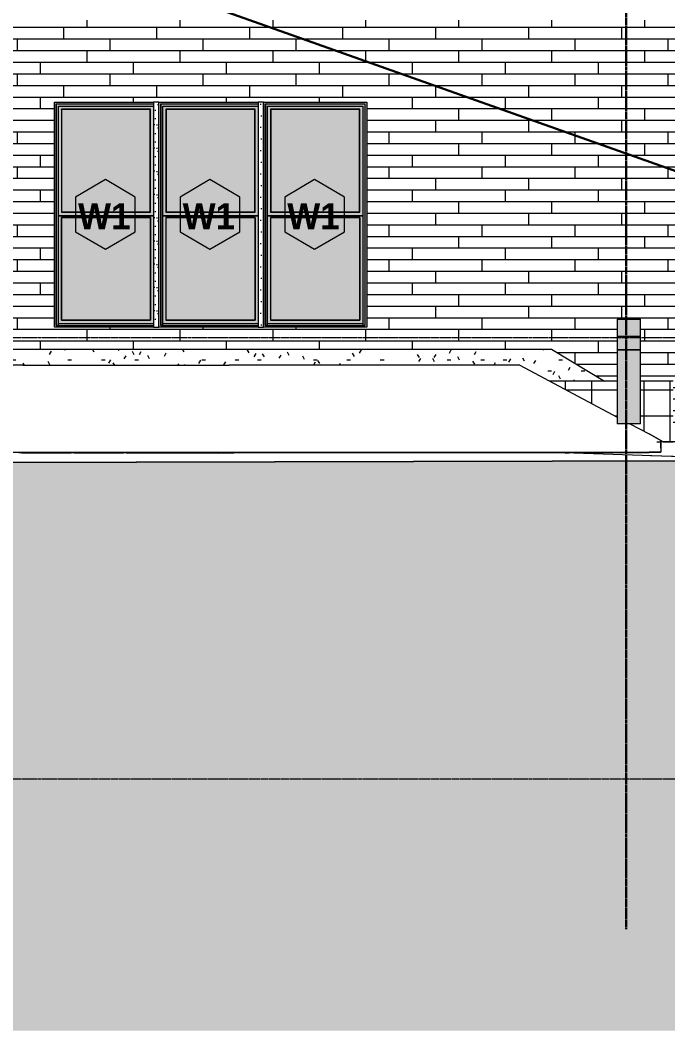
# Model space of a CAD drawing. Header units: inches. Extents: x 1822 to 8392, y -297 to 673.
# Drawn here: x 4949.2 to 5172.1, y -238.8 to 109.2 of the extents above; entities that cross this region are included whole.
import ezdxf

# ---------------------------------------------------------------- set-up
doc = ezdxf.new("R2010")
doc.units = ezdxf.units.IN
doc.header["$MEASUREMENT"] = 0
doc.linetypes.add('Grid Line 1_2_', pattern=[0.875, 0.5, -0.125, 0.125, -0.125])
doc.linetypes.add('Grid Line 1_2__2_', pattern=[0.875, 0.5, -0.125, 0.125, -0.125])
for name, color, linetype, lineweight in [('0-2', 7, 'Continuous', 9), ('0-4', 250, 'Continuous', 5), ('A-FLOR-LEVL-4', 51, 'Grid Line 1_2_', 9), ('A-GENM-3', 8, 'Continuous', 9), ('A-GENM-4', 7, 'Continuous', 9), ('A-GLAZ-1', 151, 'Continuous', 9), ('A-GLAZ-2', 57, 'Continuous', 9), ('A-GLAZ-IDEN', 152, 'Continuous', 9), ('A-WALL-2', 113, 'Continuous', 9), ('A-WALL-PATT-1', 7, 'Continuous', 9), ('A-WALL-PATT-2', 111, 'Continuous', 9), ('C-TOPO', 7, 'Continuous', 9), ('C-TOPO-1', 252, 'Continuous', 9), ('E-LITE-EQPM', 33, 'Continuous', 9), ('G-ANNO-TEXT', 231, 'Continuous', 30), ('S-FNDN-4', 32, 'Continuous', 9), ('S-GRID-1', 1, 'Grid Line 1_2__2_', 30)]:
    doc.layers.add(name, color=color, linetype=linetype, lineweight=lineweight)
doc.styles.add('Century Gothic_B', font='GOTHICB.TTF', dxfattribs={"height": 9})

# ---------------------------------------------------------------- blocks, each defined once
blk = doc.blocks.new('Parking_Stall_Multiple - BIKE PARKING-1367944-BUILDING ELEVATION - NORTH')
at = {"layer": 'A-GENM-3'}
for points in [[(-12110.19, -39.79), (-12109.19, -39.79), (-12109.19, -39.54), (-12110.19, -39.54), (-12110.19, -39.73)], [(-12091.47, -39.79), (-12091.19, -39.79), (-12091.19, -39.54), (-12092.19, -39.54), (-12092.19, -39.79)], [(-12073.19, -39.79), (-12073.19, -39.54), (-12074.19, -39.54), (-12074.19, -39.79)], [(-12056.19, -39.73), (-12056.19, -39.54), (-12066.47, -39.54), (-12066.16, -39.72), (-12058.28, -39.73)], [(-12056.19, -39.79), (-12055.19, -39.79), (-12055.19, -39.54), (-12056.19, -39.54), (-12056.19, -39.73)], [(-12038.19, -39.76), (-12038.19, -39.54), (-12055.19, -39.54), (-12055.19, -39.73), (-12043.49, -39.75)], [(-12037.19, -39.79), (-12037.19, -39.54), (-12038.19, -39.54), (-12038.19, -39.79)], [(-12020.19, -39.78), (-12020.19, -39.54), (-12037.19, -39.54), (-12037.19, -39.76)], [(-12019.19, -39.79), (-12019.19, -39.54), (-12020.19, -39.54), (-12020.19, -39.79)], [(-12004.06, -39.79), (-12002.19, -39.77), (-12002.19, -39.54), (-12019.19, -39.54), (-12019.19, -39.78), (-12010.48, -39.79)], [(-12001.19, -39.79), (-12001.19, -39.54), (-12002.19, -39.54), (-12002.19, -39.79)], [(-11987.35, -39.79), (-11984.19, -39.79), (-11984.19, -39.54), (-12001.19, -39.54), (-12001.19, -39.79), (-11987.41, -39.79)], [(-11983.19, -39.79), (-11983.19, -39.54), (-11984.19, -39.54), (-11984.19, -39.79), (-11983.83, -39.79)], [(-11967.8, -39.79), (-11966.19, -39.79), (-11966.19, -39.54), (-11983.19, -39.54), (-11983.19, -39.79), (-11967.97, -39.79)], [(-11965.19, -39.79), (-11965.19, -39.54), (-11966.19, -39.58), (-11966.19, -39.79)], [(-11948.19, -39.79), (-11948.19, -39.54), (-11965.19, -39.55), (-11965.19, -39.79), (-11964.63, -39.79)], [(-11947.19, -39.79), (-11947.19, -39.54), (-11948.19, -39.54), (-11948.19, -39.79)], [(-11930.19, -39.79), (-11930.19, -39.54), (-11947.19, -39.54), (-11947.19, -39.79), (-11943.9, -39.79)], [(-11929.19, -39.79), (-11929.19, -39.54), (-11930.19, -39.54), (-11930.19, -39.79)], [(-11912.19, -39.79), (-11912.19, -39.54), (-11929.19, -39.54), (-11929.19, -39.79), (-11925.19, -39.79)], [(-11912.19, -39.79), (-11911.19, -39.79), (-11911.19, -39.54), (-11912.19, -39.54), (-11912.19, -39.73)], [(-11894.19, -39.79), (-11894.19, -39.54), (-11911.19, -39.54), (-11911.19, -39.79)], [(-11893.19, -39.79), (-11893.19, -39.54), (-11894.19, -39.54), (-11894.19, -39.79)], [(-11885.76, -39.79), (-11876.19, -39.79), (-11876.19, -39.54), (-11893.19, -39.54), (-11893.19, -39.79)], [(-11875.19, -39.79), (-11875.19, -39.54), (-11876.19, -39.54), (-11876.19, -39.79)], [(-11868.46, -39.79), (-11858.19, -39.79), (-11858.19, -39.54), (-11875.19, -39.54), (-11875.19, -39.79), (-11868.53, -39.79)], [(-11857.19, -39.79), (-11857.19, -39.54), (-11858.19, -39.54), (-11858.19, -39.79)], [(-11857.19, -39.79), (-11840.19, -39.79), (-11840.19, -39.54), (-11857.19, -39.54), (-11857.19, -39.73)], [(-11840.19, -39.79), (-11839.19, -39.79), (-11839.19, -39.54), (-11840.19, -39.56), (-11840.19, -39.73)]]:
    blk.add_hatch(color=256, dxfattribs=at).paths.add_polyline_path(points, flags=0)
at = {"layer": 'A-GENM-4'}
for p, q in [((-12110.19, -39.54), (-12109.19, -39.54)), ((-12110.19, -39.54), (-12110.19, -39.79)), ((-12109.19, -39.79), (-12110.19, -39.79)), ((-12109.19, -39.54), (-12109.19, -39.79)), ((-12092.19, -39.54), (-12091.19, -39.54)), ((-12092.19, -39.54), (-12092.19, -39.79)), ((-12092.19, -39.54), (-12091.19, -39.54)), ((-12092.19, -39.54), (-12092.19, -39.79)), ((-12091.19, -39.79), (-12092.19, -39.79)), ((-12091.19, -39.79), (-12092.19, -39.79)), ((-12091.19, -39.79), (-12091.19, -39.54)), ((-12091.19, -39.54), (-12091.19, -39.79)), ((-12074.19, -39.54), (-12073.19, -39.54)), ((-12074.19, -39.54), (-12074.19, -39.79)), ((-12074.19, -39.54), (-12073.19, -39.54)), ((-12074.19, -39.54), (-12074.19, -39.79)), ((-12073.19, -39.79), (-12074.19, -39.79)), ((-12073.19, -39.79), (-12074.19, -39.79)), ((-12073.19, -39.79), (-12073.19, -39.54)), ((-12073.19, -39.54), (-12073.19, -39.79)), ((-12066.47, -39.54), (-12056.19, -39.54)), ((-12056.19, -39.54), (-12055.19, -39.54)), ((-12056.19, -39.54), (-12056.19, -39.79)), ((-12056.19, -39.54), (-12055.19, -39.54)), ((-12056.19, -39.54), (-12056.19, -39.79)), ((-12055.19, -39.79), (-12056.19, -39.79)), ((-12055.19, -39.79), (-12056.19, -39.79)), ((-12055.19, -39.79), (-12055.19, -39.54)), ((-12055.19, -39.54), (-12038.19, -39.54)), ((-12055.19, -39.54), (-12055.19, -39.79)), ((-12038.19, -39.54), (-12037.19, -39.54)), ((-12038.19, -39.54), (-12038.19, -39.79)), ((-12038.19, -39.54), (-12037.19, -39.54)), ((-12038.19, -39.54), (-12038.19, -39.79)), ((-12037.19, -39.79), (-12038.19, -39.79)), ((-12037.19, -39.79), (-12038.19, -39.79)), ((-12037.19, -39.79), (-12037.19, -39.54)), ((-12037.19, -39.54), (-12020.19, -39.54)), ((-12037.19, -39.54), (-12037.19, -39.79)), ((-12020.19, -39.54), (-12019.19, -39.54)), ((-12020.19, -39.54), (-12020.19, -39.79)), ((-12020.19, -39.54), (-12019.19, -39.54)), ((-12020.19, -39.54), (-12020.19, -39.79)), ((-12019.19, -39.79), (-12020.19, -39.79)), ((-12019.19, -39.79), (-12020.19, -39.79)), ((-12019.19, -39.79), (-12019.19, -39.54)), ((-12019.19, -39.54), (-12002.19, -39.54)), ((-12019.19, -39.54), (-12019.19, -39.79)), ((-12002.19, -39.79), (-12010.48, -39.79)), ((-12002.19, -39.54), (-12001.19, -39.54)), ((-12002.19, -39.54), (-12002.19, -39.79)), ((-12002.19, -39.54), (-12001.19, -39.54)), ((-12002.19, -39.54), (-12002.19, -39.79)), ((-12001.19, -39.79), (-12002.19, -39.79)), ((-12001.19, -39.79), (-12002.19, -39.79)), ((-12001.19, -39.79), (-12001.19, -39.54)), ((-12001.19, -39.54), (-11984.19, -39.54)), ((-12001.19, -39.54), (-12001.19, -39.79)), ((-11984.19, -39.79), (-12001.19, -39.79)), ((-11984.19, -39.54), (-11983.19, -39.54)), ((-11984.19, -39.54), (-11984.19, -39.79)), ((-11984.19, -39.54), (-11983.19, -39.54)), ((-11984.19, -39.54), (-11984.19, -39.79)), ((-11983.19, -39.79), (-11984.19, -39.79)), ((-11983.19, -39.79), (-11984.19, -39.79)), ((-11983.19, -39.79), (-11983.19, -39.54)), ((-11983.19, -39.54), (-11966.19, -39.54)), ((-11983.19, -39.54), (-11983.19, -39.79)), ((-11966.19, -39.79), (-11983.19, -39.79)), ((-11966.19, -39.54), (-11965.19, -39.54)), ((-11966.19, -39.54), (-11966.19, -39.79)), ((-11966.19, -39.54), (-11965.19, -39.54)), ((-11966.19, -39.54), (-11966.19, -39.79)), ((-11965.19, -39.79), (-11966.19, -39.79)), ((-11965.19, -39.79), (-11966.19, -39.79)), ((-11965.19, -39.79), (-11965.19, -39.54)), ((-11965.19, -39.54), (-11948.19, -39.54)), ((-11965.19, -39.54), (-11965.19, -39.79)), ((-11948.19, -39.79), (-11965.19, -39.79)), ((-11948.19, -39.54), (-11947.19, -39.54)), ((-11948.19, -39.54), (-11948.19, -39.79)), ((-11948.19, -39.54), (-11947.19, -39.54)), ((-11948.19, -39.54), (-11948.19, -39.79)), ((-11947.19, -39.79), (-11948.19, -39.79)), ((-11947.19, -39.79), (-11948.19, -39.79)), ((-11947.19, -39.79), (-11947.19, -39.54)), ((-11947.19, -39.54), (-11930.19, -39.54)), ((-11947.19, -39.54), (-11947.19, -39.79)), ((-11930.19, -39.79), (-11947.19, -39.79)), ((-11930.19, -39.54), (-11929.19, -39.54)), ((-11930.19, -39.54), (-11930.19, -39.79)), ((-11930.19, -39.54), (-11929.19, -39.54)), ((-11930.19, -39.54), (-11930.19, -39.79)), ((-11929.19, -39.79), (-11930.19, -39.79)), ((-11929.19, -39.79), (-11930.19, -39.79)), ((-11929.19, -39.79), (-11929.19, -39.54)), ((-11929.19, -39.54), (-11912.19, -39.54)), ((-11929.19, -39.54), (-11929.19, -39.79)), ((-11912.19, -39.79), (-11929.19, -39.79)), ((-11912.19, -39.54), (-11911.19, -39.54)), ((-11912.19, -39.54), (-11912.19, -39.79)), ((-11912.19, -39.54), (-11911.19, -39.54)), ((-11912.19, -39.54), (-11912.19, -39.79)), ((-11911.19, -39.79), (-11912.19, -39.79)), ((-11911.19, -39.79), (-11912.19, -39.79)), ((-11911.19, -39.79), (-11911.19, -39.54)), ((-11911.19, -39.54), (-11894.19, -39.54)), ((-11911.19, -39.54), (-11911.19, -39.79)), ((-11894.19, -39.79), (-11911.19, -39.79)), ((-11894.19, -39.54), (-11893.19, -39.54)), ((-11894.19, -39.54), (-11894.19, -39.79)), ((-11894.19, -39.54), (-11893.19, -39.54)), ((-11894.19, -39.54), (-11894.19, -39.79)), ((-11893.19, -39.79), (-11894.19, -39.79)), ((-11893.19, -39.79), (-11894.19, -39.79)), ((-11893.19, -39.79), (-11893.19, -39.54)), ((-11893.19, -39.54), (-11876.19, -39.54)), ((-11893.19, -39.54), (-11893.19, -39.79)), ((-11876.19, -39.79), (-11893.19, -39.79)), ((-11876.19, -39.54), (-11875.19, -39.54)), ((-11876.19, -39.54), (-11876.19, -39.79)), ((-11876.19, -39.54), (-11875.19, -39.54)), ((-11876.19, -39.54), (-11876.19, -39.79)), ((-11875.19, -39.79), (-11876.19, -39.79)), ((-11875.19, -39.79), (-11876.19, -39.79)), ((-11875.19, -39.79), (-11875.19, -39.54)), ((-11875.19, -39.54), (-11858.19, -39.54)), ((-11875.19, -39.54), (-11875.19, -39.79)), ((-11858.19, -39.79), (-11875.19, -39.79)), ((-11858.19, -39.54), (-11857.19, -39.54)), ((-11858.19, -39.54), (-11858.19, -39.79)), ((-11858.19, -39.54), (-11857.19, -39.54)), ((-11858.19, -39.54), (-11858.19, -39.79)), ((-11857.19, -39.79), (-11858.19, -39.79)), ((-11857.19, -39.79), (-11858.19, -39.79)), ((-11857.19, -39.79), (-11857.19, -39.54)), ((-11857.19, -39.54), (-11840.19, -39.54)), ((-11857.19, -39.54), (-11857.19, -39.79)), ((-11840.19, -39.79), (-11857.19, -39.79)), ((-11840.19, -39.54), (-11839.19, -39.54)), ((-11840.19, -39.54), (-11840.19, -39.79)), ((-11839.19, -39.79), (-11840.19, -39.79)), ((-11839.19, -39.79), (-11839.19, -39.54))]:
    blk.add_line(p, q, dxfattribs=at)
blk = doc.blocks.new('CTR  - Topography_rvt-2-BUILDING ELEVATION - NORTH')
at = {"layer": 'C-TOPO-1'}
h = blk.add_hatch(dxfattribs=at)
h.set_pattern_fill('FP_99', color=256, style=0, pattern_type=2)
h.set_pattern_definition([(0, (12, 0), (24, 24), [24, -24]), (0, (12, 9), (24, 24), [24, -24]), (0, (12, 18), (24, 24), [24, -24]), (90, (15, 21), (-24, 24), [24, -24]), (90, (24, 21), (-24, 24), [24, -24]), (90, (33, 21), (-24, 24), [24, -24])])
h.paths.add_polyline_path([(-12253.57, -238.77), (-9756.5, -238.77), (-9756.5, -69.69), (-9760.15, -69.46), (-9785.57, -65.38), (-9798.25, -64.48), (-9834.38, -64.55), (-9860.6, -67.11), (-9880.87, -65.67), (-9891.19, -66.67), (-9923.97, -67.17), (-9926.94, -66.99), (-9938.91, -67.2), (-10022.96, -67.2), (-10022.96, -67.2), (-10059.84, -65.06), (-10175.41, -51.94), (-10208.96, -48.36), (-10255.47, -47.07), (-10324, -45.4), (-10395.58, -44.97), (-10458.25, -43.02), (-10487.59, -45), (-10517.78, -43.09), (-10605.75, -40.67), (-10623.98, -41.24), (-10647.52, -40.71), (-10757.58, -39.2), (-10787.59, -39), (-11069.97, -36), (-11215.44, -35.97), (-11243.23, -35.93), (-11294.3, -35.97), (-11333.73, -36), (-11435.19, -36), (-11491.46, -39.73), (-11540.74, -43), (-11543.19, -43.2), (-11548.59, -43.17), (-11550.6, -43.15), (-11769.04, -43.2), (-11797.04, -42.43), (-11826.62, -42.45), (-12091.47, -43.16), (-12117.93, -43.63), (-12122.35, -43.61), (-12201.21, -41.72), (-12202.58, -41.62), (-12213.22, -40.52), (-12244.55, -40.69), (-12268.27, -41.25), (-12280.07, -42.07), (-12280.07, -238.77), (-12268.27, -238.77)], flags=0)
at = {"layer": 'C-TOPO'}
for p, q in [((-12054.82, -9.6), (-12073.83, -9.6)), ((-12054.82, -9.6), (-11983.83, -9.6)), ((-11943.9, -9.6), (-11983.83, -9.6)), ((-11883.79, -9.6), (-11943.9, -9.6)), ((-11883.79, -9.6), (-11850.19, -27.4)), ((-11845.82, -29.72), (-11839.17, -33.24)), ((-11839.17, -33.24), (-11835.24, -35.54)), ((-11839.17, -33.24), (-11835.24, -35.54)), ((-11835.24, -35.54), (-11839.17, -33.24)), ((-11836.59, -36), (-11836.48, -36)), ((-11836.59, -36), (-11835.24, -36)), ((-11835.24, -36), (-11835.24, -35.54)), ((-11835.24, -36), (-11835.24, -35.54)), ((-11835.24, -35.54), (-11834.44, -36)), ((-11835.24, -35.54), (-11834.44, -36)), ((-11834.44, -36), (-11835.24, -35.54)), ((-11835.24, -36), (-11835.24, -38.11)), ((-11835.24, -38.11), (-11835.24, -36)), ((-11798.26, -36), (-11835.24, -36)), ((-11835.24, -38.11), (-11835.24, -39.51)), ((-11835.24, -38.11), (-11835.24, -39.51)), ((-12055.19, -39.73), (-12038.19, -39.76)), ((-12037.19, -39.76), (-12020.19, -39.78)), ((-12019.19, -39.78), (-11987.35, -39.82)), ((-11987.35, -39.82), (-11982.18, -39.79)), ((-11982.18, -39.79), (-11987.35, -39.82)), ((-11765.19, -43.2), (-11868.46, -39.79)), ((-11868.11, -39.8), (-11866.81, -39.79)), ((-11866.81, -39.79), (-11868.11, -39.8)), ((-11839.19, -39.55), (-11835.24, -39.51)), ((-11835.24, -39.51), (-11839.19, -39.55)), ((-11830.99, -41.03), (-11838.77, -40.77)), ((-11818.96, -42.43), (-12091.47, -43.16)), ((-12091.47, -43.16), (-11818.96, -42.43))]:
    blk.add_line(p, q, dxfattribs=at)
at = {"layer": '0-2'}
blk.add_blockref('Parking_Stall_Multiple - BIKE PARKING-1367944-BUILDING ELEVATION - NORTH', (0, 0), dxfattribs=at)
blk = doc.blocks.new('CTR - 1st Phase - Structure_rvt-2-BUILDING ELEVATION - NORTH')
at = {"layer": 'A-WALL-PATT-1'}
h = blk.add_hatch(dxfattribs=at)
h.set_pattern_fill('FP_123', color=256, style=0, pattern_type=2)
h.set_pattern_definition([(0, (12, 0), (15.36, 3.84), [1.267, -10.253, 1.267, -10.253, -61.44]), (0, (12, 0), (15.36, 3.84), [-23.04, 1.267, -21.773, 1.267, -10.253, -26.88]), (0, (12, 0), (15.36, 3.84), [-57.6, 1.267, -6.413, 1.267, -17.933]), (120, (17.76, 1.92), (-11.0055376, 11.3821502), [1.267, -10.253, 1.267, -10.253, -61.44]), (120, (17.76, 1.92), (-11.0055376, 11.3821502), [-23.04, 1.267, -21.773, 1.267, -10.253, -26.88]), (120, (17.76, 1.92), (-11.0055376, 11.3821502), [-57.6, 1.267, -6.413, 1.267, -17.933]), (240, (19.68, 9.6), (-4.3544624, -15.2221502), [1.267, -10.253, 1.267, -10.253, -61.44]), (240, (19.68, 9.6), (-4.3544624, -15.2221502), [-23.04, 1.267, -21.773, 1.267, -10.253, -26.88]), (240, (19.68, 9.6), (-4.3544624, -15.2221502), [-57.6, 1.267, -6.413, 1.267, -17.933])])
h.paths.add_polyline_path([(-11866.05, -15), (-11854.55, -15), (-11872.85, -4), (-12077.19, -4), (-12077.19, -10.22), (-12073.83, -9.6), (-11883.79, -9.6), (-11873.6, -15), (-11872.85, -15)], flags=0)
at = {"layer": 'S-GRID-1'}
blk.add_line((-11847.19, -203.76), (-11847.19, 451.86), dxfattribs=at)
blk = doc.blocks.new('Window-Double_Hung-Marvin-Essential - ESDH3066 - 1st Floor-V132-BUILDING ELEVATION - NORTH')
at = {"layer": 'A-GLAZ-1'}
h = blk.add_hatch(color=256, dxfattribs=at)
h.paths.add_polyline_path([(-10472.55, 3.5), (-10437.64, 3.5), (-10437.64, 81), (-10473.14, 81), (-10473.14, 3.5)], flags=0)
h.paths.add_polyline_path([(-10472.55, 4.09), (-10472.51, 80.41), (-10438.23, 80.41), (-10438.23, 4.09), (-10472.47, 4.09)], flags=0)
for points in [[(-10472.55, 4.09), (-10472.47, 4.17), (-10472.47, 80.33), (-10472.55, 80.41), (-10472.55, 4.17)], [(-10472.47, 80.33), (-10438.26, 80.37), (-10438.26, 80.41), (-10472.51, 80.37)], [(-10472.47, 4.17), (-10471.76, 4.17), (-10471.76, 79.63), (-10439.01, 79.63), (-10439.01, 4.17), (-10438.31, 4.17), (-10438.31, 80.33), (-10472.47, 80.33), (-10472.47, 4.17)], [(-10438.23, 4.09), (-10438.23, 80.41), (-10438.31, 80.33), (-10438.31, 4.17)], [(-10440.11, 78.53), (-10440.11, 78.59), (-10470.73, 78.59), (-10470.67, 78.53), (-10466.25, 78.53)], [(-10470.73, 43.16), (-10470.67, 43.22), (-10470.67, 78.53), (-10470.73, 78.53), (-10470.73, 43.22)], [(-10440.11, 43.22), (-10440.11, 78.53), (-10470.67, 78.53), (-10470.67, 43.22), (-10466.25, 43.22)], [(-10440.05, 43.16), (-10440.05, 78.59), (-10440.11, 78.53), (-10440.11, 43.22)], [(-10439.61, 41.81), (-10439.01, 41.81), (-10439.01, 41.94), (-10471.76, 41.94), (-10471.76, 41.81), (-10440.05, 41.81)], [(-10440.05, 43.16), (-10440.11, 43.22), (-10470.67, 43.22), (-10470.67, 43.16), (-10440.11, 43.16)], [(-10470.67, 41.28), (-10440.11, 41.28), (-10440.11, 41.34), (-10470.73, 41.34)], [(-10470.73, 5.91), (-10470.67, 5.97), (-10470.67, 41.28), (-10470.73, 41.28), (-10470.73, 5.97)], [(-10446.54, 5.97), (-10440.11, 5.97), (-10440.11, 41.28), (-10470.67, 41.28), (-10470.67, 5.97), (-10466.25, 5.97)], [(-10440.05, 5.91), (-10440.05, 41.34), (-10440.11, 41.28), (-10440.11, 5.97)], [(-10438.67, 4.09), (-10438.23, 4.09), (-10438.31, 4.17), (-10439.01, 4.19), (-10439.01, 4.66), (-10471.76, 4.66), (-10471.76, 4.17), (-10472.47, 4.17), (-10472.55, 4.09), (-10439.01, 4.09)], [(-10472.55, 4.09), (-10472.55, 4.09), (-10472.55, 4.17)], [(-10446.54, 5.91), (-10440.05, 5.91), (-10440.11, 5.97), (-10470.67, 5.97), (-10470.67, 5.91), (-10466.25, 5.91)]]:
    blk.add_hatch(color=256, dxfattribs=at).paths.add_polyline_path(points, flags=0)
h = blk.add_hatch(color=256, dxfattribs=at)
h.paths.add_polyline_path([(-10439.45, 41.94), (-10439.01, 41.94), (-10439.01, 79.63), (-10471.76, 79.63), (-10471.76, 41.94), (-10439.61, 41.94)], flags=0)
h.paths.add_polyline_path([(-10470.73, 43.16), (-10470.73, 78.59), (-10440.05, 78.59), (-10440.05, 43.16), (-10466.25, 43.16)], flags=0)
h = blk.add_hatch(color=256, dxfattribs=at)
h.paths.add_polyline_path([(-10471.76, 4.69), (-10439.01, 4.69), (-10439.01, 41.81), (-10471.76, 41.81), (-10471.76, 4.87)], flags=0)
h.paths.add_polyline_path([(-10470.73, 5.91), (-10470.73, 41.34), (-10440.05, 41.34), (-10440.05, 5.91), (-10466.25, 5.91)], flags=0)
at = {"layer": 'A-GLAZ-2'}
h = blk.add_hatch(dxfattribs=at)
h.set_pattern_fill('FP_102', color=256, style=0, pattern_type=2)
h.set_pattern_definition([(0, (-10437.069, -14.84), (0, 8), [0.33, -7.67]), (0, (-10434.509, -14.68), (0, 8), [0.33, -7.67]), (0, (-10435.949, -12.92), (0, 8), [0.33, -7.67]), (0, (-10434.189, -11.64), (0, 8), [0.33, -7.67]), (0, (-10436.269, -11.16), (0, 8), [0.33, -7.67]), (0, (-10435.629, -9.24), (0, 8), [0.33, -7.67]), (0, (-10436.749, -7.8), (0, 8), [0.33, -7.67]), (0, (-10434.189, -7.96), (0, 8), [0.33, -7.67]), (0, (-10432.269, -7.64), (0, 8), [0.33, -7.67]), (0, (-10431.309, -9.56), (0, 8), [0.33, -7.67]), (0, (-10429.709, -9.72), (0, 8), [0.33, -7.67]), (0, (-10429.709, -12.6), (0, 8), [0.33, -7.67]), (0, (-10431.149, -13.56), (0, 8), [0.33, -7.67]), (0, (-10433.389, -13.08), (0, 8), [0.33, -7.67]), (0, (-10431.949, -11.64), (0, 8), [0.33, -7.67]), (0, (-10433.389, -10.2), (0, 8), [0.33, -7.67]), (0, (-10430.029, -14.68), (0, 8), [0.33, -7.67])])
h.paths.add_polyline_path([(-10473.64, 3.5), (-10473.14, 3.5), (-10473.14, 81), (-10475.01, 81), (-10475.01, 3.5)], flags=0)
at = {"layer": 'A-GLAZ-1'}
for p, q in [((-10473.14, 81), (-10475.01, 81)), ((-10475.01, 81), (-10475.01, 3.5)), ((-10473.14, 3.5), (-10473.14, 81)), ((-10472.55, 80.41), (-10438.23, 80.41)), ((-10472.55, 80.41), (-10472.47, 80.33)), ((-10472.55, 4.09), (-10472.55, 80.41)), ((-10438.31, 80.33), (-10472.47, 80.33)), ((-10472.47, 80.33), (-10472.47, 4.17)), ((-10438.23, 80.41), (-10438.31, 80.33)), ((-10438.31, 80.33), (-10438.31, 4.17)), ((-10438.23, 80.41), (-10438.23, 4.09)), ((-10471.76, 79.63), (-10439.01, 79.63)), ((-10471.76, 4.17), (-10471.76, 79.63)), ((-10470.67, 78.53), (-10470.73, 78.59)), ((-10470.73, 78.59), (-10470.73, 43.16)), ((-10440.05, 78.59), (-10470.73, 78.59)), ((-10470.67, 78.53), (-10470.67, 43.22)), ((-10440.11, 78.53), (-10470.67, 78.53)), ((-10440.11, 78.53), (-10440.05, 78.59)), ((-10440.11, 43.22), (-10440.11, 78.53)), ((-10440.05, 43.16), (-10440.05, 78.59)), ((-10439.01, 79.63), (-10439.01, 4.17)), ((-10439.01, 41.94), (-10471.76, 41.94)), ((-10439.01, 41.81), (-10471.76, 41.81)), ((-10470.67, 43.22), (-10470.73, 43.16)), ((-10470.73, 43.16), (-10440.05, 43.16)), ((-10470.67, 43.22), (-10440.11, 43.22)), ((-10440.05, 43.16), (-10440.11, 43.22)), ((-10440.05, 41.34), (-10470.73, 41.34)), ((-10470.73, 41.34), (-10470.67, 41.28)), ((-10470.73, 41.34), (-10470.73, 5.91)), ((-10470.67, 41.28), (-10440.11, 41.28)), ((-10470.67, 5.97), (-10470.67, 41.28)), ((-10440.11, 41.28), (-10440.05, 41.34)), ((-10440.11, 41.28), (-10440.11, 5.97)), ((-10440.05, 41.34), (-10440.05, 5.91)), ((-10475.01, 3.5), (-10473.14, 3.5)), ((-10472.47, 4.17), (-10472.55, 4.09)), ((-10472.55, 4.09), (-10438.23, 4.09)), ((-10471.76, 4.17), (-10472.47, 4.17)), ((-10439.01, 4.69), (-10471.76, 4.69)), ((-10439.01, 4.66), (-10471.76, 4.66)), ((-10470.73, 5.91), (-10470.67, 5.97)), ((-10470.73, 5.91), (-10440.05, 5.91)), ((-10440.11, 5.97), (-10470.67, 5.97)), ((-10440.05, 5.91), (-10440.11, 5.97)), ((-10438.31, 4.17), (-10439.01, 4.17)), ((-10438.23, 4.09), (-10438.31, 4.17))]:
    blk.add_line(p, q, dxfattribs=at)
blk = doc.blocks.new('Window-Double_Hung-Marvin-Essential - ESDH3066 - 1st Floor-V133-BUILDING ELEVATION - NORTH')
at = {"layer": 'A-GLAZ-1'}
for points in [[(-10662.15, 3.5), (-10628.61, 3.5), (-10628.61, 4.09), (-10662.15, 4.09), (-10662.11, 80.41), (-10628.61, 80.43), (-10628.61, 81), (-10662.74, 81), (-10662.74, 3.5)], [(-10662.15, 4.09), (-10662.07, 4.17), (-10662.07, 80.33), (-10662.15, 80.41), (-10662.15, 4.17)], [(-10643.69, 80.33), (-10628.61, 80.33), (-10628.61, 80.41), (-10662.11, 80.38), (-10662.07, 80.33), (-10660.33, 80.33)], [(-10661.71, 4.17), (-10661.36, 4.17), (-10661.36, 79.63), (-10628.61, 79.63), (-10628.61, 80.33), (-10662.07, 80.33), (-10662.07, 4.17)], [(-10660.27, 78.53), (-10629.71, 78.53), (-10629.71, 78.59), (-10660.33, 78.59)], [(-10660.33, 43.16), (-10660.27, 43.22), (-10660.27, 78.53), (-10660.33, 78.53), (-10660.33, 43.22)], [(-10629.71, 43.22), (-10629.71, 78.53), (-10660.27, 78.53), (-10660.27, 43.22), (-10633.83, 43.22)], [(-10629.65, 43.16), (-10629.65, 78.59), (-10629.71, 78.53), (-10629.71, 43.22)], [(-10628.9, 41.81), (-10628.61, 41.81), (-10628.61, 41.94), (-10661.36, 41.94), (-10661.36, 41.81), (-10629.05, 41.81)], [(-10643.69, 43.16), (-10629.65, 43.16), (-10629.71, 43.22), (-10660.27, 43.22), (-10660.27, 43.16)], [(-10660.27, 41.28), (-10629.71, 41.28), (-10629.71, 41.34), (-10660.33, 41.34)], [(-10660.33, 5.91), (-10660.27, 5.97), (-10660.27, 41.28), (-10660.33, 41.28), (-10660.33, 5.97)], [(-10658.48, 5.97), (-10629.71, 5.97), (-10629.71, 41.28), (-10660.27, 41.28), (-10660.27, 5.97)], [(-10629.65, 5.91), (-10629.65, 41.34), (-10629.71, 41.28), (-10629.71, 5.97)], [(-10643.69, 4.09), (-10628.61, 4.09), (-10628.61, 4.66), (-10661.36, 4.66), (-10661.36, 4.17), (-10662.07, 4.17), (-10662.15, 4.09), (-10653.55, 4.09)], [(-10662.15, 4.09), (-10662.15, 4.09), (-10662.15, 4.17)], [(-10629.65, 5.91), (-10629.71, 5.97), (-10660.27, 5.97), (-10660.27, 5.91), (-10629.71, 5.91)]]:
    blk.add_hatch(color=256, dxfattribs=at).paths.add_polyline_path(points, flags=0)
h = blk.add_hatch(color=256, dxfattribs=at)
h.paths.add_polyline_path([(-10629.05, 41.94), (-10628.61, 41.94), (-10628.61, 79.63), (-10661.36, 79.63), (-10661.36, 41.94), (-10629.21, 41.94)], flags=0)
h.paths.add_polyline_path([(-10633.83, 43.16), (-10660.33, 43.16), (-10660.33, 78.59), (-10629.65, 78.59), (-10629.65, 43.16)], flags=0)
h = blk.add_hatch(color=256, dxfattribs=at)
h.paths.add_polyline_path([(-10661.36, 4.69), (-10628.61, 4.69), (-10628.61, 41.81), (-10661.36, 41.78), (-10661.36, 4.87)], flags=0)
h.paths.add_polyline_path([(-10653.55, 5.91), (-10660.33, 5.91), (-10660.33, 41.34), (-10629.65, 41.34), (-10629.65, 5.91), (-10643.69, 5.91)], flags=0)
for p, q in [((-10662.15, 80.41), (-10628.61, 80.41)), ((-10662.15, 80.41), (-10662.07, 80.33)), ((-10662.15, 4.09), (-10662.15, 80.41)), ((-10628.61, 80.33), (-10662.07, 80.33)), ((-10662.07, 80.33), (-10662.07, 4.17)), ((-10661.36, 79.63), (-10628.61, 79.63)), ((-10661.36, 4.17), (-10661.36, 79.63)), ((-10660.27, 78.53), (-10660.33, 78.59)), ((-10660.33, 78.59), (-10660.33, 43.16)), ((-10629.65, 78.59), (-10660.33, 78.59)), ((-10660.27, 78.53), (-10660.27, 43.22)), ((-10629.71, 78.53), (-10660.27, 78.53)), ((-10629.71, 78.53), (-10629.65, 78.59)), ((-10629.71, 43.22), (-10629.71, 78.53)), ((-10629.65, 43.16), (-10629.65, 78.59)), ((-10628.61, 41.94), (-10661.36, 41.94)), ((-10628.61, 41.81), (-10661.36, 41.81)), ((-10660.27, 43.22), (-10660.33, 43.16)), ((-10660.33, 43.16), (-10629.65, 43.16)), ((-10660.27, 43.22), (-10629.71, 43.22)), ((-10629.65, 43.16), (-10629.71, 43.22)), ((-10629.65, 41.34), (-10660.33, 41.34)), ((-10660.33, 41.34), (-10660.27, 41.28)), ((-10660.33, 41.34), (-10660.33, 5.91)), ((-10660.27, 41.28), (-10629.71, 41.28)), ((-10660.27, 5.97), (-10660.27, 41.28)), ((-10629.71, 41.28), (-10629.65, 41.34)), ((-10629.71, 41.28), (-10629.71, 5.97)), ((-10629.65, 41.34), (-10629.65, 5.91)), ((-10662.07, 4.17), (-10662.15, 4.09)), ((-10662.15, 4.09), (-10628.61, 4.09)), ((-10661.36, 4.17), (-10662.07, 4.17)), ((-10628.61, 4.69), (-10661.36, 4.69)), ((-10628.61, 4.66), (-10661.36, 4.66)), ((-10660.33, 5.91), (-10660.27, 5.97)), ((-10660.33, 5.91), (-10629.65, 5.91)), ((-10629.71, 5.97), (-10660.27, 5.97)), ((-10629.65, 5.91), (-10629.71, 5.97))]:
    blk.add_line(p, q, dxfattribs=at)
blk = doc.blocks.new('Window-Double_Hung-Marvin-Essential - ESDH3066 - 1st Floor-V135-BUILDING ELEVATION - NORTH')
at = {"layer": 'A-GLAZ-1'}
for points in [[(-11974.41, 3.5), (-11973.81, 3.5), (-11973.81, 4.09), (-12007.35, 4.09), (-12007.31, 80.41), (-11973.81, 80.43), (-11973.81, 81), (-12007.94, 81), (-12007.94, 3.5), (-11974.48, 3.5)], [(-12007.35, 4.09), (-12007.27, 4.17), (-12007.27, 80.33), (-12007.35, 80.41), (-12007.35, 4.17)], [(-12007.27, 80.33), (-11973.81, 80.33), (-11973.81, 80.41), (-12007.31, 80.38)], [(-12007.27, 4.17), (-12006.56, 4.17), (-12006.56, 79.63), (-11973.81, 79.63), (-11973.81, 80.33), (-12007.27, 80.33), (-12007.27, 4.17)], [(-12005.47, 78.53), (-11974.91, 78.53), (-11974.91, 78.59), (-12005.53, 78.59)], [(-12005.53, 43.16), (-12005.47, 43.22), (-12005.47, 78.53), (-12005.53, 78.53), (-12005.53, 43.22)], [(-12005.47, 43.22), (-11974.91, 43.22), (-11974.91, 78.53), (-12005.47, 78.53), (-12005.47, 48.4)], [(-11974.85, 43.16), (-11974.85, 78.59), (-11974.91, 78.53), (-11974.91, 43.22)], [(-12004.06, 41.81), (-11973.81, 41.81), (-11973.81, 41.94), (-12006.56, 41.94), (-12006.56, 41.81), (-12005.53, 41.81)], [(-12004.06, 43.16), (-11974.85, 43.16), (-11974.91, 43.22), (-12005.47, 43.22), (-12005.47, 43.16)], [(-11984.34, 41.28), (-11974.91, 41.28), (-11974.91, 41.34), (-12005.53, 41.34), (-12005.47, 41.28), (-12004.06, 41.28)], [(-12005.53, 5.91), (-12005.47, 5.97), (-12005.47, 41.28), (-12005.53, 41.28), (-12005.53, 5.97)], [(-12004.06, 5.97), (-11974.91, 5.97), (-11974.91, 41.28), (-12005.47, 41.28), (-12005.47, 5.97)], [(-11974.85, 5.91), (-11974.85, 41.34), (-11974.91, 41.28), (-11974.91, 5.97)], [(-12001.49, 4.09), (-11973.81, 4.09), (-11973.81, 4.66), (-12006.56, 4.66), (-12006.56, 4.17), (-12007.27, 4.17), (-12007.35, 4.09), (-12004.06, 4.09)], [(-12007.35, 4.09), (-12007.35, 4.09), (-12007.35, 4.17)], [(-11974.85, 5.91), (-11974.91, 5.97), (-12005.47, 5.97), (-12005.47, 5.91), (-11974.91, 5.91)]]:
    blk.add_hatch(color=256, dxfattribs=at).paths.add_polyline_path(points, flags=0)
h = blk.add_hatch(color=256, dxfattribs=at)
h.paths.add_polyline_path([(-12004.06, 41.94), (-11973.81, 41.94), (-11973.81, 79.63), (-12006.56, 79.63), (-12006.56, 41.94), (-12005.53, 41.94)], flags=0)
h.paths.add_polyline_path([(-11974.85, 43.16), (-12005.53, 43.16), (-12005.53, 78.59), (-11974.85, 78.59), (-11974.85, 48.4)], flags=0)
h = blk.add_hatch(color=256, dxfattribs=at)
h.paths.add_polyline_path([(-12006.56, 4.69), (-11973.81, 4.69), (-11973.81, 41.81), (-12006.56, 41.81), (-12006.56, 4.87)], flags=0)
h.paths.add_polyline_path([(-11984.34, 5.91), (-12005.53, 5.91), (-12005.53, 41.34), (-11974.85, 41.34), (-11974.85, 5.91)], flags=0)
at = {"layer": 'A-GLAZ-2'}
h = blk.add_hatch(dxfattribs=at)
h.set_pattern_fill('FP_103', color=256, style=0, pattern_type=2)
h.set_pattern_definition([(0, (-11971.869, -14.84), (0, 8), [0.33, -7.67]), (0, (-11969.309, -14.68), (0, 8), [0.33, -7.67]), (0, (-11970.749, -12.92), (0, 8), [0.33, -7.67]), (0, (-11968.989, -11.64), (0, 8), [0.33, -7.67]), (0, (-11971.069, -11.16), (0, 8), [0.33, -7.67]), (0, (-11970.429, -9.24), (0, 8), [0.33, -7.67]), (0, (-11971.549, -7.8), (0, 8), [0.33, -7.67]), (0, (-11968.989, -7.96), (0, 8), [0.33, -7.67]), (0, (-11967.069, -7.64), (0, 8), [0.33, -7.67]), (0, (-11966.109, -9.56), (0, 8), [0.33, -7.67]), (0, (-11964.509, -9.72), (0, 8), [0.33, -7.67]), (0, (-11964.509, -12.6), (0, 8), [0.33, -7.67]), (0, (-11965.949, -13.56), (0, 8), [0.33, -7.67]), (0, (-11968.189, -13.08), (0, 8), [0.33, -7.67]), (0, (-11966.749, -11.64), (0, 8), [0.33, -7.67]), (0, (-11968.189, -10.2), (0, 8), [0.33, -7.67]), (0, (-11964.829, -14.68), (0, 8), [0.33, -7.67])])
h.paths.add_polyline_path([(-12007.94, 3.5), (-12007.94, 81), (-12009.81, 81), (-12009.81, 3.5), (-12008.44, 3.5)], flags=0)
at = {"layer": 'A-GLAZ-1'}
for p, q in [((-12007.94, 81), (-12009.81, 81)), ((-12009.81, 81), (-12009.81, 3.5)), ((-12007.94, 3.5), (-12007.94, 81)), ((-12007.35, 80.41), (-11973.81, 80.41)), ((-12007.35, 80.41), (-12007.27, 80.33)), ((-12007.35, 4.09), (-12007.35, 80.41)), ((-11973.81, 80.33), (-12007.27, 80.33)), ((-12007.27, 80.33), (-12007.27, 4.17)), ((-12006.56, 79.63), (-11973.81, 79.63)), ((-12006.56, 4.17), (-12006.56, 79.63)), ((-12005.47, 78.53), (-12005.53, 78.59)), ((-12005.53, 78.59), (-12005.53, 43.16)), ((-11974.85, 78.59), (-12005.53, 78.59)), ((-12005.47, 78.53), (-12005.47, 43.22)), ((-11974.91, 78.53), (-12005.47, 78.53)), ((-11974.91, 78.53), (-11974.85, 78.59)), ((-11974.91, 43.22), (-11974.91, 78.53)), ((-11974.85, 43.16), (-11974.85, 78.59)), ((-11973.81, 41.94), (-12006.56, 41.94)), ((-11973.81, 41.81), (-12006.56, 41.81)), ((-12005.47, 43.22), (-12005.53, 43.16)), ((-12005.53, 43.16), (-11974.85, 43.16)), ((-12005.47, 43.22), (-11974.91, 43.22)), ((-11974.85, 43.16), (-11974.91, 43.22)), ((-11974.85, 41.34), (-12005.53, 41.34)), ((-12005.53, 41.34), (-12005.47, 41.28)), ((-12005.53, 41.34), (-12005.53, 5.91)), ((-12005.47, 41.28), (-11974.91, 41.28)), ((-12005.47, 5.97), (-12005.47, 41.28)), ((-11974.91, 41.28), (-11974.85, 41.34)), ((-11974.91, 41.28), (-11974.91, 5.97)), ((-11974.85, 41.34), (-11974.85, 5.91)), ((-12009.81, 3.5), (-12007.94, 3.5)), ((-12007.27, 4.17), (-12007.35, 4.09)), ((-12007.35, 4.09), (-11973.81, 4.09)), ((-12006.56, 4.17), (-12007.27, 4.17)), ((-11973.81, 4.69), (-12006.56, 4.69)), ((-11973.81, 4.66), (-12006.56, 4.66)), ((-12005.53, 5.91), (-12005.47, 5.97)), ((-12005.53, 5.91), (-11974.85, 5.91)), ((-11974.91, 5.97), (-12005.47, 5.97)), ((-11974.85, 5.91), (-11974.91, 5.97))]:
    blk.add_line(p, q, dxfattribs=at)
blk = doc.blocks.new('Pathway_Cooper_McGraw-Edison _BSC-BRC_Round - Pathway_Cooper_McGraw-Edison _BSC-BRC_Round-V139-BUILDING ELEVATION - NORTH')
at = {"layer": 'E-LITE-EQPM'}
for points in [[(-12259.26, 0.28), (-12259.08, 0.28), (-12259.08, 6.28), (-12263.08, 6.28), (-12263.08, 0.28), (-12260.11, 0.28)], [(-12258.04, 0.28), (-12255.08, 0.28), (-12255.08, 6.28), (-12259.08, 6.28), (-12259.08, 0.28)], [(-12259.08, -4.22), (-12259.08, 0.28), (-12263.08, 0.28), (-12263.08, -4.22), (-12259.39, -4.22)], [(-12255.08, -4.22), (-12255.08, 0.28), (-12259.08, 0.28), (-12259.08, -4.22), (-12255.21, -4.22)], [(-12263.08, -29.72), (-12259.08, -29.72), (-12259.08, -4.22), (-12263.08, -4.22), (-12263.08, -23.39)], [(-12255.08, -29.72), (-12255.08, -4.22), (-12259.08, -4.22), (-12259.08, -29.72), (-12255.21, -29.72)]]:
    blk.add_hatch(color=256, dxfattribs=at).paths.add_polyline_path(points, flags=0)
for p, q in [((-12263.08, 6.28), (-12263.08, 0.28)), ((-12263.08, 6.28), (-12259.08, 6.28)), ((-12259.08, 6.28), (-12255.08, 6.28)), ((-12255.08, 0.28), (-12255.08, 6.28)), ((-12259.08, 0.28), (-12263.08, 0.28)), ((-12263.08, 0.28), (-12263.08, -4.22)), ((-12263.08, 0.28), (-12259.08, 0.28)), ((-12255.08, 0.28), (-12259.08, 0.28)), ((-12259.08, 0.28), (-12255.08, 0.28)), ((-12255.08, -4.22), (-12255.08, 0.28)), ((-12259.08, -4.22), (-12263.08, -4.22)), ((-12263.08, -4.22), (-12263.08, -29.72)), ((-12263.08, -4.22), (-12259.08, -4.22)), ((-12255.08, -4.22), (-12259.08, -4.22)), ((-12259.08, -4.22), (-12255.08, -4.22)), ((-12255.08, -29.72), (-12255.08, -4.22)), ((-12259.08, -29.72), (-12263.08, -29.72)), ((-12255.08, -29.72), (-12259.08, -29.72))]:
    blk.add_line(p, q, dxfattribs=at)
blk = doc.blocks.new('Window Tag - ONE-2920521-BUILDING ELEVATION - NORTH')
at = {"layer": 'A-GLAZ-IDEN'}
for p, q in [((-11375.1, 321.87), (-11385.38, 315.82)), ((-11364.83, 315.82), (-11375.1, 321.87)), ((-11385.38, 315.82), (-11385.38, 303.93)), ((-11364.83, 303.88), (-11364.83, 315.82)), ((-11385.38, 303.93), (-11375.1, 297.87)), ((-11375.1, 297.87), (-11364.83, 303.88))]:
    blk.add_line(p, q, dxfattribs=at)

msp = doc.modelspace()

# ---------------------------------------------------------------- hatches: boundary and pattern name
at = {"layer": 'A-WALL-PATT-2'}
h = msp.add_hatch(dxfattribs=at)
h.set_pattern_fill('FP_100', color=256, style=0, pattern_type=2)
h.set_pattern_definition([(0, (4916.1896, -29.2), (0, 4), []), (90, (4916.19, -29.2), (-8, 8), [4, -28]), (90, (4932.19, -25.2), (-8, 8), [4, -28])])
h.paths.add_polyline_path([(5217.69185, -30), (5245.08923, -30), (5245.08923, 60), (5437.08923, 60), (5437.08923, -30), (5451.66423, -30), (5451.66423, 109.25), (4914.93923, 109.25), (4914.93923, 42), (4919.18923, 42), (4919.18923, 41.75), (4919.93923, 41.75), (4919.93923, 36.25), (4919.18923, 36.25), (4919.18923, 35.75), (4919.93923, 35.75), (4919.93923, 30.25), (4919.18923, 30.25), (4919.18923, 29.75), (4919.93923, 29.75), (4919.93923, 24.25), (4919.18923, 24.25), (4919.18923, 23.75), (4919.93923, 23.75), (4919.93923, 18.25), (4919.18923, 18.25), (4919.18923, 17.75), (4919.93923, 17.75), (4919.93923, 12.25), (4919.18923, 12.25), (4919.18923, 11.75), (4919.93923, 11.75), (4919.93923, 6.25), (4919.18923, 6.25), (4919.18923, 5.75), (4919.93923, 5.75), (4919.93923, 0.25), (4919.18923, 0.25), (4919.18923, -0.25), (4919.93923, -0.25), (4919.93923, -4), (5132.02633, -4), (5150.3334, -15), (5154.68923, -15), (5154.68923, 6.28072), (5162.68923, 6.28072), (5162.68923, -15), (5173.88923, -15), (5173.88923, -30), (5177.08923, -30), (5177.08923, 52), (5217.08923, 52), (5217.08923, -30), (5217.68923, -30)], flags=0)
h.paths.add_polyline_path([(5032.43923, 3.5), (4960.93923, 3.5), (4960.93923, 81), (5068.43923, 81), (5068.43923, 3.5), (5032.93923, 3.5)], flags=0)
h.paths.add_polyline_path([(5228.36247, 49.70215), (5227.98089, 49.71495), (5228.17349, 49.70215), (5228.36125, 49.70215)], flags=0)
h.paths.add_polyline_path([(5225.40955, 41.38397), (5223.89417, 41.38397), (5223.89417, 41.97813), (5224.14038, 41.97813), (5224.19668, 43.23828), (5224.21236, 43.4177), (5224.59254, 45.15413), (5224.85395, 45.95443), (5225.673, 46.89544), (5226.44011, 47.40622), (5226.44011, 47.65622), (5226.63426, 47.65622), (5226.69276, 47.72378), (5226.50767, 47.72378), (5226.53719, 49.22378), (5226.69276, 49.22378), (5226.60022, 49.29134), (5226.44011, 49.29134), (5226.44011, 49.54134), (5226.53719, 49.54134), (5226.63426, 49.63818), (5227.28329, 49.72712), (5227.13813, 49.71016), (5227.12071, 49.74398), (5227.09487, 49.76093), (5226.99895, 49.74398), (5226.99022, 49.81422), (5226.94561, 49.83203), (5226.99022, 49.92746), (5227.29767, 51.83048), (5226.76423, 52.05144), (5226.29824, 52.40901), (5225.94067, 52.875), (5225.71589, 53.41766), (5225.63923, 54), (5225.71589, 54.58234), (5225.94067, 55.125), (5226.29824, 55.59099), (5226.76423, 55.94856), (5227.30688, 56.17333), (5227.88923, 56.25), (5228.47157, 56.17333), (5229.01423, 55.94856), (5229.51213, 55.5494), (5229.83778, 55.125), (5230.06256, 54.58234), (5230.13923, 54), (5230.06256, 53.41766), (5229.83778, 52.875), (5229.48022, 52.40901), (5229.01423, 52.05144), (5228.4814, 51.82667), (5228.83285, 49.86413), (5228.83091, 49.79935), (5228.73437, 49.7967), (5228.73437, 49.75101), (5228.73437, 49.7082), (5228.38699, 49.70698), (5228.58, 49.70196), (5229.17823, 49.61862), (5229.29037, 49.54134), (5229.33834, 49.54134), (5229.33834, 49.29134), (5229.14419, 49.29134), (5229.08569, 49.22378), (5229.27078, 49.22378), (5229.24127, 47.72378), (5229.08569, 47.72378), (5229.17823, 47.65622), (5229.33834, 47.65622), (5229.33834, 47.40622), (5230.21438, 46.81134), (5230.93377, 45.92603), (5231.32267, 44.66195), (5231.56609, 43.4177), (5231.63808, 41.97813), (5231.88428, 41.97813), (5231.88428, 41.38397), (5225.44234, 41.38397)], flags=0)
h = msp.add_hatch(dxfattribs=at)
h.set_pattern_fill('FP_117', color=256, style=0, pattern_type=2)
h.set_pattern_definition([(0, (17016.879, 0), (0, 9), []), (90, (17016.879, 0), (-9, 6e-16), [])])
h.paths.add_polyline_path([(7029.73533, -63.75645), (7036.09789, -63.75645), (7043.96441, -63.25645), (6953.00531, -63.25645), (6956.67143, -63.75645), (7022.98089, -63.75645)], flags=0)
h.paths.add_polyline_path([(7061.68917, -62.4), (7061.68917, -62.18182), (7061.68923, -31), (7059.93923, -31), (7059.93923, -62.4), (7061.08526, -62.4)], flags=0)
h.paths.add_polyline_path([(7027.16321, -57.75645), (7055.43923, -57.75645), (7055.43923, -57.25645), (6909.0119, -57.25645), (6912.67801, -57.75645), (7022.98089, -57.75645)], flags=0)
h.paths.add_polyline_path([(6868.6846, -51.75645), (7055.43923, -51.75645), (7055.43923, -51.25645), (6865.01848, -51.25645), (6866.6172, -51.47449)], flags=0)
h.paths.add_polyline_path([(6854.07317, -45.75645), (7055.43923, -45.75645), (7055.43923, -45.25645), (6850.45906, -45.25645), (6850.45906, -45.75645)], flags=0)
h.paths.add_polyline_path([(6517.31881, -44.99799), (6517.31908, -44.99799), (6538.62617, -43.56342)], flags=0)
h.paths.add_polyline_path([(6854.07317, -39.75645), (7055.43923, -39.75645), (7055.43923, -39.25645), (6850.45906, -39.25645), (6850.45906, -39.75645)], flags=0)
h.paths.add_polyline_path([(5222.62398, -36.11849), (5227.54957, -36.09572), (5461.80587, -35.99138), (5569.88923, -32.39322), (5569.88923, -15), (5566.45906, -15), (5566.45906, -29.71928), (5558.45906, -29.71928), (5558.45906, -15), (5451.66423, -15), (5451.66423, -36), (5215.42542, -36.01464), (5222.62071, -36.11843)], flags=0)
h.paths.add_polyline_path([(5170.43526, -36), (5173.88923, -36), (5173.88923, -15), (5162.68923, -15), (5162.68923, -29.71928), (5159.0588, -29.71928), (5165.70894, -33.24331), (5169.87792, -35.67501)], flags=0)
h.paths.add_polyline_path([(6856.84381, -33.75645), (7055.43923, -33.75645), (7055.43923, -33.25645), (6850.45906, -33.25645), (6850.45906, -33.75645), (6854.07317, -33.75645)], flags=0)
h.paths.add_polyline_path([(6850.45906, -27.75645), (6989.68923, -27.75645), (6989.68923, -27.25645), (6850.45906, -27.25645), (6850.45906, -27.5)], flags=0)
h.paths.add_polyline_path([(5154.68923, -27.40376), (5154.68923, -15), (5131.28226, -15), (5152.58409, -26.28821)], flags=0)
h.paths.add_polyline_path([(6850.45906, -21.75645), (6989.68923, -21.75645), (6989.68923, -21.25645), (6850.45906, -21.25645)], flags=0)
h.paths.add_polyline_path([(5991.01423, -18.70769), (5991.01423, -18.25), (5991.76423, -18.25), (5991.76423, -17.75), (5991.01423, -17.75), (5991.01423, -15), (5963.07673, -15), (5963.07673, -18.70769), (5986.59392, -18.70769)], flags=0)
h.paths.add_polyline_path([(5962.07673, -18.70769), (5962.07673, -15), (5941.26423, -15), (5941.26423, -18.70769), (5947.16304, -18.70769)], flags=0)
h.paths.add_polyline_path([(5938.26423, -18.70769), (5940.26423, -18.66707), (5940.26423, -15), (5938.26423, -15), (5938.26423, -18.67512)], flags=0)
h.paths.add_polyline_path([(5937.26423, -18.66667), (5937.26423, -15), (5922.05518, -15), (5907.31595, -16.20937), (5927.4476, -17.8612)], flags=0)
h.paths.add_polyline_path([(6109.76204, -18.25), (6115.45906, -18.02416), (6115.45906, -17.75), (5996.26423, -17.75), (5996.26423, -18.25), (6104.88654, -18.25)], flags=0)
h.paths.add_polyline_path([(6849.14431, -15.75645), (6989.68923, -15.75645), (6989.68923, -15.25645), (6848.68923, -15.25645), (6848.68923, -15.75645)], flags=0)
h.paths.add_polyline_path([(5901.20173, -15.70769), (5904.27676, -15.45538), (5904.27676, -15), (5896.25169, -15), (5896.25931, -15.30216), (5897.87445, -15.43468)], flags=0)
h.paths.add_polyline_path([(6788.18923, -15.68009), (6788.18923, -15), (6787.39509, -15)], flags=0)
h.paths.add_polyline_path([(5905.25169, -15.37539), (5909.82673, -15), (5905.25169, -15)], flags=0)
h.paths.add_polyline_path([(5895.76423, -15.26154), (5895.27676, -15.22092), (5895.27676, -15), (5892.94559, -15.03027), (5895.54728, -15.24374)], flags=0)

# ---------------------------------------------------------------- linework, layer by layer
at = {"layer": 'A-FLOR-LEVL-4'}
for p, q in [((4628.81955, 0), (7344.35026, 0)), ((4628.81955, -152), (7344.35026, -152))]:
    msp.add_line(p, q, dxfattribs=at)
at = {"layer": 'A-WALL-2'}
for p, q in [((4960.93923, 3.5), (4960.93923, 81)), ((4960.93923, 81), (4995.06423, 81)), ((4996.93923, 81), (5031.06423, 81)), ((5032.93923, 81), (5068.43923, 81)), ((5068.43923, 81), (5068.43923, 3.5)), ((4995.06423, 3.5), (4960.93923, 3.5)), ((5031.06423, 3.5), (4996.93923, 3.5)), ((5068.43923, 3.5), (5032.93923, 3.5)), ((4919.93923, -4), (5132.02633, -4)), ((5132.02633, -4), (5150.3334, -15))]:
    msp.add_line(p, q, dxfattribs=at)
at = {"layer": 'G-ANNO-TEXT'}
msp.add_line((5283.28497, 18.83039), (4798.87459, 190.67397), dxfattribs=at)
at = {"layer": 'S-FNDN-4'}
for p, q in [((5154.68923, -15), (5131.28226, -15)), ((5173.88923, -15), (5162.68923, -15))]:
    msp.add_line(p, q, dxfattribs=at)

# ---------------------------------------------------------------- block references
at = {"layer": '0-4'}
for name in ['CTR - 1st Phase - Structure_rvt-2-BUILDING ELEVATION - NORTH', 'CTR  - Topography_rvt-2-BUILDING ELEVATION - NORTH']:
    msp.add_blockref(name, (17004.87862, 0), dxfattribs=at)
at = {"layer": 'A-GLAZ-1'}
for name, p in [('Window-Double_Hung-Marvin-Essential - ESDH3066 - 1st Floor-V133-BUILDING ELEVATION - NORTH', (15623.67862, 0)), ('Window-Double_Hung-Marvin-Essential - ESDH3066 - 1st Floor-V135-BUILDING ELEVATION - NORTH', (17004.87862, 0)), ('Window-Double_Hung-Marvin-Essential - ESDH3066 - 1st Floor-V132-BUILDING ELEVATION - NORTH', (15506.07862, 0))]:
    msp.add_blockref(name, p, dxfattribs=at)
at = {"layer": 'A-GLAZ-IDEN'}
for p in [(16353.60284, -267.5), (16389.60284, -267.5), (16425.60284, -267.5)]:
    msp.add_blockref('Window Tag - ONE-2920521-BUILDING ELEVATION - NORTH', p, dxfattribs=at)
at = {"layer": 'E-LITE-EQPM'}
msp.add_blockref('Pathway_Cooper_McGraw-Edison _BSC-BRC_Round - Pathway_Cooper_McGraw-Edison _BSC-BRC_Round-V139-BUILDING ELEVATION - NORTH', (17417.76528, 0), dxfattribs=at)

# ---------------------------------------------------------------- texts
at = {"layer": 'A-GLAZ-IDEN', "char_height": 9, "width": 22.725, "attachment_point": 1, "style": 'Century Gothic_B'}
for insert in [(4969.09151, 46.22249), (5005.09151, 46.22249), (5041.09151, 46.22249)]:
    msp.add_mtext('W1', dxfattribs=dict(at, insert=insert))

doc.saveas('drawing.dxf')
